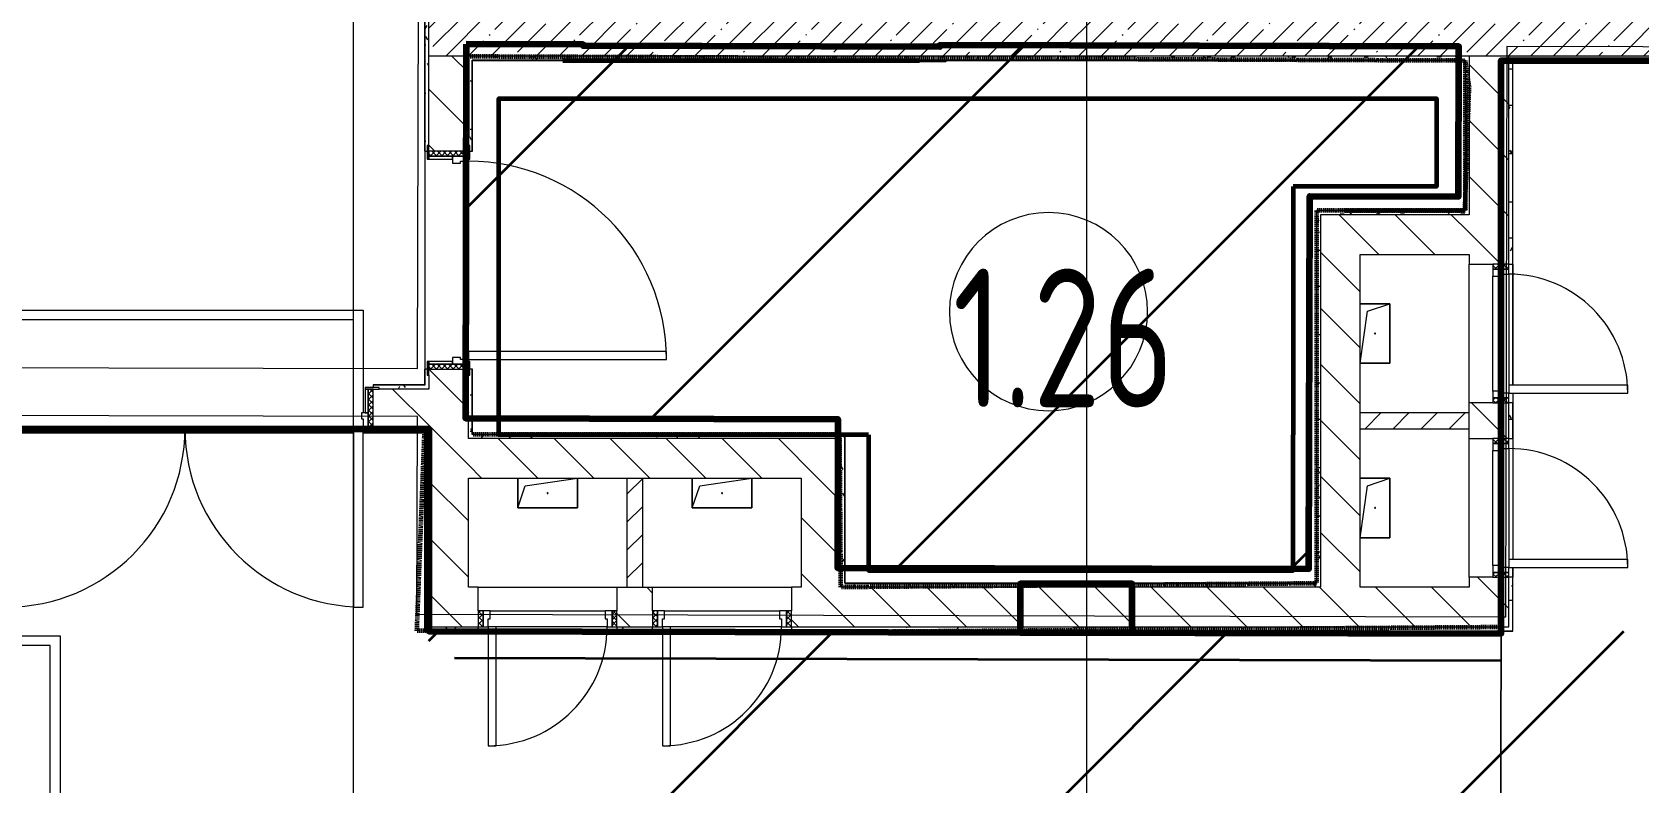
# Model space of a CAD drawing. Header units: millimetres. Extents: x -249154 to 415037, y -45458 to 354837.
# Drawn here: x 20654 to 28761, y 9976 to 13765 of the extents above; entities that cross this region are included whole.
import ezdxf

# ---------------------------------------------------------------- set-up
doc = ezdxf.new("R2010")
doc.units = ezdxf.units.MM
doc.linetypes.add('200_ШТРИХ__ш1_п0_6_', pattern=[320, 200, -120])
doc.linetypes.add('Штрих короткий', pattern=[600, 300, -300])
for name, color, linetype, lineweight in [('0) НЗ Ремонт штукатурка', 6, 'Continuous', 60), ('1) FK16 Остаток', 12, 'Continuous', 60), ('2)1 штукатурка', 4, 'Continuous', 35), ('3)1 шпаклевка', 4, 'Continuous', 35), ('3.4) Ремонт базовой шпаклевки', 6, 'Continuous', 60), ('3.4) Шп. баз 4 в 525 поз 4838м2', 160, 'Continuous', 140), ('3.4) Шп. фин 4 в 529 поз 11227м2', 6, 'Continuous', 140), ('4) демонтаж НЗ №2', 1, 'Continuous', 35), ('4.1) Дм уборка мусора НЗ 2', 20, 'Continuous', 35), ('4.4) РВР ремонт Штукатурки', 160, 'зигзаг', 35), ('501 заделка отвертсии ком', 5, 'Continuous', 158), ('549 штукатурка гипсом', 40, 'Continuous', 60), ('666 покраска FK1', 211, 'Continuous', 60), ('A-AREA-BNDY', 7, 'Continuous', 5), ('A-AREA-IDEN', 7, 'Continuous', 9), ('A-DOOR-2', 7, 'Continuous', 5), ('A-DOOR-FRAM-2', 7, 'Continuous', 5), ('A-FLOR', 7, 'Continuous', 9), ('A-GENM', 7, 'Continuous', 9), ('A-WALL', 7, 'Continuous', 5), ('I-WALL', 7, 'Continuous', 5), ('Оси', 7, 'Continuous', 9)]:
    doc.layers.add(name, color=color, linetype=linetype, lineweight=lineweight)
for name, color, linetype, lineweight, true_color in [('A-DOOR-1', 7, 'Continuous', 5, 0xc0c0c0), ('A-DOOR-FRAM-1', 7, 'Continuous', 5, 0xc0c0c0), ('A-WALL-1', 9, 'Continuous', 5, 0x808080), ('A-WALL-FNSH-1', 9, 'Continuous', 5, 0x808080)]:
    doc.layers.add(name, color=color, linetype=linetype, lineweight=lineweight, true_color=true_color)
doc.styles.add('СПДС', font='ГОСТ тип А.ttf', dxfattribs={"width": 0.9})
doc.linetypes.add('зигзаг', pattern='A,0.00254,-5.08,[131,ltypeshp.shx,S=5.08,R=0,X=-5.08,Y=0],-10.16,[131,ltypeshp.shx,S=5.08,R=180,X=5.08,Y=0],-5.08', length=20.32254)
pattern_1 = [(135, (64.7, -136.06), (-141.4214, -141.4214), [])]
pattern_2 = [(45, (64.7, -136.06), (-70.71068, 70.71068), [])]
pattern_3 = [(135, (1951.41, 164.685), (-14.14214, -14.14214), []), (225, (1951.41, 164.685), (14.14214, -14.14214), [])]
pattern_4 = [(45, (-171.384, 164.685), (-14.1421, 14.1421), []), (135, (-171.384, 164.685), (-14.1421, -14.1421), [])]
pattern_5 = [(0, (64.7, -136.06), (243.84, 60.96), [20.117, -162.763, 20.117, -162.763, -975.36]), (0, (64.7, -136.06), (243.84, 60.96), [-365.76, 20.117, -345.643, 20.117, -162.763, -426.72]), (0, (64.7, -136.06), (243.84, 60.96), [-914.4, 20.117, -101.803, 20.117, -284.683]), (120, (156.14, -105.58), (-174.71291, 180.69163), [20.117, -162.763, 20.117, -162.763, -975.36]), (120, (156.14, -105.58), (-174.71291, 180.69163), [-365.76, 20.117, -345.643, 20.117, -162.763, -426.72]), (120, (156.14, -105.58), (-174.71291, 180.69163), [-914.4, 20.117, -101.803, 20.117, -284.683]), (240, (186.62, 16.34), (-69.12709, -241.65163), [20.117, -162.763, 20.117, -162.763, -975.36]), (240, (186.62, 16.34), (-69.12709, -241.65163), [-365.76, 20.117, -345.643, 20.117, -162.763, -426.72]), (240, (186.62, 16.34), (-69.12709, -241.65163), [-914.4, 20.117, -101.803, 20.117, -284.683])]

# ---------------------------------------------------------------- blocks, each defined once
blk = doc.blocks.new('110_Дверь_СКБ_2Ст - Д-10 1800x2100h_Актовый зал EI30-23435156-Объем проектирования 1 этажа')
at = {"layer": 'A-DOOR-2'}
h = blk.add_hatch(dxfattribs=at)
h.set_pattern_fill('FP_114', color=256, style=0, pattern_type=2)
h.set_pattern_definition([(135, (1351.41, 164.685), (-14.1421, -14.1421), []), (225, (1351.41, 164.685), (14.1421, -14.1421), [])])
h.paths.add_polyline_path([(937.5, 100), (937.5, -100), (962.5, -100), (962.5, 100)])
at = {"layer": 'A-DOOR-FRAM-2'}
h = blk.add_hatch(dxfattribs=at)
h.set_pattern_fill('FP_115', color=256, style=0, pattern_type=2)
h.set_pattern_definition([(45, (-771.384, 164.685), (-14.1421, 14.1421), []), (135, (-771.384, 164.685), (-14.1421, -14.1421), [])])
h.paths.add_polyline_path([(-937.5, 100), (-937.5, -100), (-912.5, -100), (-912.5, 100)])
at = {"layer": 'A-DOOR-1'}
for p, q in [((-887.5, 1000), (-887.5, 100)), ((-837.5, 1000), (-887.5, 1000)), ((-837.5, 100), (-837.5, 1000)), ((912.5, 1000), (862.5, 1000)), ((862.5, 1000), (862.5, 100)), ((912.5, 100), (912.5, 1000)), ((-887.5, 100), (-837.5, 100)), ((862.5, 100), (912.5, 100))]:
    blk.add_line(p, q, dxfattribs=at)
for centre, start, end in [((-887.5, 100), 0, 90), ((912.5, 100), 90, 180)]:
    blk.add_arc(centre, 900, start, end, dxfattribs=at)
at = {"layer": 'A-DOOR-FRAM-1'}
for p, q in [((-897.5, 108), (-967.5, 108)), ((-967.5, 108), (-967.5, 100)), ((-967.5, 100), (-897.5, 100)), ((-912.5, 100), (-937.5, 100)), ((-937.5, 100), (-937.5, -100)), ((-887.5, 100), (-912.5, 100)), ((-912.5, 100), (-912.5, 20)), ((-912.5, -100), (-912.5, 100)), ((-897.5, 100), (-897.5, 108)), ((-887.5, 50), (-887.5, 100)), ((912.5, 100), (912.5, 50)), ((937.5, 100), (912.5, 100)), ((992.5, 108), (922.5, 108)), ((922.5, 108), (922.5, 100)), ((922.5, 100), (992.5, 100)), ((937.5, 20), (937.5, 100)), ((962.5, 100), (937.5, 100)), ((937.5, 100), (937.5, -100)), ((962.5, -100), (962.5, 100)), ((992.5, 100), (992.5, 108)), ((-912.5, 20), (-877.5, 20)), ((-897.5, 20), (-912.5, 20)), ((-912.5, 20), (-912.5, -100)), ((-897.5, -100), (-897.5, 20)), ((-877.5, 50), (-887.5, 50)), ((-877.5, 20), (-877.5, 50)), ((912.5, 50), (902.5, 50)), ((902.5, 50), (902.5, 20)), ((902.5, 20), (937.5, 20)), ((937.5, 20), (922.5, 20)), ((922.5, 20), (922.5, -100)), ((937.5, -100), (937.5, 20)), ((-897.5, -100), (-967.5, -100)), ((-967.5, -100), (-967.5, -108)), ((-967.5, -108), (-897.5, -108)), ((-937.5, -100), (-912.5, -100)), ((-912.5, -100), (-897.5, -100)), ((-897.5, -108), (-897.5, -100)), ((922.5, -100), (937.5, -100)), ((992.5, -100), (922.5, -100)), ((922.5, -100), (922.5, -108)), ((922.5, -108), (992.5, -108)), ((937.5, -100), (962.5, -100)), ((992.5, -108), (992.5, -100))]:
    blk.add_line(p, q, dxfattribs=at)
blk = doc.blocks.new('110_Дверь_СКБ_1Ст_Внутренняя1 - Д-4к_л_ 1100x2100h_кладовая-31838514-Объем проектирования 1 этажа')
at = {"layer": 'A-DOOR-2'}
h = blk.add_hatch(dxfattribs=at)
h.set_pattern_fill('FP_75', color=256, style=0, pattern_type=2)
h.set_pattern_definition([(135, (1751.41, 164.685), (-14.14214, -14.14214), []), (225, (1751.41, 164.685), (14.14214, -14.14214), [])])
h.paths.add_polyline_path([(562.5, 100), (537.5, 98.4), (537.5, -100), (562.5, -100)])
at = {"layer": 'A-DOOR-FRAM-2'}
h = blk.add_hatch(dxfattribs=at)
h.set_pattern_fill('FP_76', color=256, style=0, pattern_type=2)
h.set_pattern_definition([(45, (-371.384, 164.685), (-14.1421, 14.1421), []), (135, (-371.384, 164.685), (-14.1421, -14.1421), [])])
h.paths.add_polyline_path([(-512.5, -100), (-512.5, 100), (-537.5, 100), (-537.5, -100)])
at = {"layer": 'A-DOOR-1'}
for p, q in [((512.5, 1100), (472.5, 1100)), ((472.5, 1100), (472.5, 100)), ((512.5, 100), (512.5, 1100)), ((472.5, 100), (512.5, 100))]:
    blk.add_line(p, q, dxfattribs=at)
blk.add_arc((512.5, 100), 1000, 90, 180, dxfattribs=at)
at = {"layer": 'A-DOOR-FRAM-1'}
for p, q in [((-497.5, 108), (-567.5, 108)), ((-567.5, 108), (-567.5, 100)), ((-567.5, 100), (-497.5, 100)), ((-512.5, 100), (-537.5, 100)), ((-537.5, 100), (-537.5, -100)), ((-487.5, 100), (-512.5, 100)), ((-512.5, 100), (-512.5, 20)), ((-512.5, -100), (-512.5, 100)), ((-497.5, 100), (-512.5, 100)), ((-512.5, 100), (-512.5, 99)), ((-512.5, 99), (-497.5, 99)), ((-497.5, 100), (-497.5, 108)), ((-497.5, 99), (-497.5, 100)), ((-487.5, 60), (-487.5, 100)), ((512.5, 100), (512.5, 60)), ((537.5, 100), (512.5, 100)), ((592.5, 108), (522.5, 108)), ((522.5, 108), (522.5, 100)), ((537.5, 100), (522.5, 100)), ((522.5, 100), (522.5, 99)), ((522.5, 100), (592.5, 100)), ((522.5, 99), (537.5, 99)), ((537.5, 20), (537.5, 100)), ((562.5, 100), (537.5, 100)), ((537.5, 100), (537.5, -100)), ((537.5, 99), (537.5, 100)), ((562.5, -100), (562.5, 100)), ((592.5, 100), (592.5, 108)), ((-512.5, 20), (-477.5, 20)), ((-497.5, 20), (-512.5, 20)), ((-512.5, 20), (-512.5, -100)), ((-497.5, -100), (-497.5, 20)), ((-477.5, 60), (-487.5, 60)), ((-477.5, 20), (-477.5, 60)), ((512.5, 60), (502.5, 60)), ((502.5, 60), (502.5, 20)), ((502.5, 20), (537.5, 20)), ((537.5, 20), (522.5, 20)), ((522.5, 20), (522.5, -100)), ((537.5, -100), (537.5, 20)), ((-497.5, -100), (-567.5, -100)), ((-567.5, -100), (-567.5, -108)), ((-567.5, -108), (-497.5, -108)), ((-537.5, -100), (-512.5, -100)), ((-512.5, -100), (-497.5, -100)), ((-497.5, -108), (-497.5, -100)), ((522.5, -100), (537.5, -100)), ((592.5, -100), (522.5, -100)), ((522.5, -100), (522.5, -108)), ((522.5, -108), (592.5, -108)), ((537.5, -100), (562.5, -100)), ((592.5, -108), (592.5, -100))]:
    blk.add_line(p, q, dxfattribs=at)
blk = doc.blocks.new('GM_Отверстие прямоугольное _в плите_ - Отверстие-22228780-Объем проектирования 1 этажа')
at = {"layer": 'A-GENM'}
for p, q in [((-75, 150), (75, 150)), ((75, 150), (-75, 150)), ((-75, -150), (-37.5, 112.5)), ((-37.5, 112.5), (75, 150)), ((75, 150), (75, -150)), ((75, -150), (75, 150)), ((75, -150), (-75, -150)), ((-75, -150), (75, -150))]:
    blk.add_line(p, q, dxfattribs=at)
for start, end in [(360, 180), (180, 360)]:
    blk.add_arc((0, 0), 2.5, start, end, dxfattribs=at)
blk = doc.blocks.new('110_Дверь_СКБ_1Ст - д-18 700x2100h_Технический шкаф ЭОМ и СС-23257539-Объем проектирования 1 этажа')
at = {"layer": 'A-DOOR-2'}
h = blk.add_hatch(dxfattribs=at)
h.set_pattern_fill('FP_121', color=256, style=0, pattern_type=2)
h.set_pattern_definition(pattern_3)
h.paths.add_polyline_path([(337.5, 100), (337.5, 20), (362.5, 20), (362.5, 100)])
at = {"layer": 'A-DOOR-FRAM-2'}
h = blk.add_hatch(dxfattribs=at)
h.set_pattern_fill('FP_122', color=256, style=0, pattern_type=2)
h.set_pattern_definition(pattern_4)
h.paths.add_polyline_path([(-337.5, 100), (-337.5, 20), (-312.5, 20), (-312.5, 100)])
at = {"layer": 'A-DOOR-1'}
for p, q in [((312.5, 700), (272.5, 700)), ((272.5, 700), (272.5, 100)), ((312.5, 100), (312.5, 700)), ((272.5, 100), (312.5, 100))]:
    blk.add_line(p, q, dxfattribs=at)
blk.add_arc((312.5, 100), 600, 90, 180, dxfattribs=at)
at = {"layer": 'A-DOOR-FRAM-1'}
for p, q in [((-312.5, 100), (-337.5, 100)), ((-337.5, 100), (-337.5, 20)), ((-287.5, 100), (-312.5, 100)), ((-312.5, 100), (-312.5, 20)), ((-312.5, 20), (-312.5, 100)), ((-287.5, 60), (-287.5, 100)), ((-287.5, 100), (272.5, 100)), ((312.5, 100), (312.5, 60)), ((337.5, 100), (312.5, 100)), ((337.5, 20), (337.5, 100)), ((362.5, 100), (337.5, 100)), ((337.5, 100), (337.5, 20)), ((362.5, 20), (362.5, 100)), ((-337.5, 20), (-312.5, 20)), ((-312.5, 20), (-277.5, 20)), ((-277.5, 60), (-287.5, 60)), ((-277.5, 20), (-277.5, 60)), ((302.5, 20), (-277.5, 20)), ((312.5, 60), (302.5, 60)), ((302.5, 60), (302.5, 20)), ((302.5, 20), (337.5, 20)), ((337.5, 20), (362.5, 20))]:
    blk.add_line(p, q, dxfattribs=at)
blk = doc.blocks.new('GM_Отверстие прямоугольное _в плите_ - Отверстие-21620300-Объем проектирования 1 этажа')
at = {"layer": 'A-GENM'}
for p, q in [((-150, -75), (-150, 75)), ((-150, 75), (-150, -75)), ((-150, -75), (-112.5, 37.5)), ((-112.5, 37.5), (150, 75)), ((150, 75), (150, -75)), ((150, -75), (150, 75)), ((150, -75), (-150, -75)), ((-150, -75), (150, -75))]:
    blk.add_line(p, q, dxfattribs=at)
for start, end in [(360, 180), (180, 360)]:
    blk.add_arc((0, 0), 2.5, start, end, dxfattribs=at)
blk = doc.blocks.new('110_Дверь_СКБ_1Ст - д-18 700x2100h_Технический шкаф ЭОМ и СС-V103-Объем проектирования 1 этажа')
at = {"layer": 'A-DOOR-2'}
h = blk.add_hatch(dxfattribs=at)
h.set_pattern_fill('FP_121', color=256, style=0, pattern_type=2)
h.set_pattern_definition(pattern_3)
h.paths.add_polyline_path([(337.5, 100), (337.5, 20), (362.5, 20), (362.5, 100)])
at = {"layer": 'A-DOOR-FRAM-2'}
h = blk.add_hatch(dxfattribs=at)
h.set_pattern_fill('FP_122', color=256, style=0, pattern_type=2)
h.set_pattern_definition(pattern_4)
h.paths.add_polyline_path([(-337.5, 100), (-337.5, 20), (-312.5, 20), (-312.5, 100)])
at = {"layer": 'A-DOOR-1'}
for p, q in [((312.5, 700), (272.5, 700)), ((272.5, 700), (272.5, 100)), ((312.5, 100), (312.5, 700)), ((272.5, 100), (312.5, 100))]:
    blk.add_line(p, q, dxfattribs=at)
blk.add_arc((312.5, 100), 600, 90, 180, dxfattribs=at)
at = {"layer": 'A-DOOR-FRAM-1'}
for p, q in [((-312.5, 100), (-337.5, 100)), ((-337.5, 100), (-337.5, 20)), ((-287.5, 100), (-312.5, 100)), ((-312.5, 100), (-312.5, 20)), ((-312.5, 20), (-312.5, 100)), ((-287.5, 60), (-287.5, 100)), ((-287.5, 100), (272.5, 100)), ((312.5, 100), (312.5, 60)), ((337.5, 100), (312.5, 100)), ((337.5, 20), (337.5, 100)), ((362.5, 100), (337.5, 100)), ((337.5, 100), (337.5, 20)), ((362.5, 20), (362.5, 100)), ((-337.5, 20), (-312.5, 20)), ((-312.5, 20), (-277.5, 20)), ((-277.5, 60), (-287.5, 60)), ((-277.5, 20), (-277.5, 60)), ((302.5, 20), (-277.5, 20)), ((312.5, 60), (302.5, 60)), ((302.5, 60), (302.5, 20)), ((302.5, 20), (337.5, 20)), ((337.5, 20), (362.5, 20))]:
    blk.add_line(p, q, dxfattribs=at)
blk = doc.blocks.new('Марка_Помещения - Номер-25198446-Объем проектирования 1 этажа')
at = {"layer": 'A-AREA-IDEN'}
for start, end in [(360, 180), (180, 360)]:
    blk.add_arc((0, 0), 2.5, start, end, dxfattribs=at)

msp = doc.modelspace()

# ---------------------------------------------------------------- hatches: boundary and pattern name
at = {"layer": '4.1) Дм уборка мусора НЗ 2'}
h = msp.add_hatch(dxfattribs=at)
h.set_pattern_fill('ANSI31', color=1, scale=444)
h.paths.add_polyline_path([(27100.4, 12936.9), (27850.4, 12935.1), (27852.2, 13693.1), (25233.2, 13699.3), (25233.2, 13691.3), (23433.2, 13695.5), (22844.2, 13704.9), (22839.8, 11816.9), (24719.8, 11812.5), (24718, 11061.5), (27096, 11055.9)])
h = msp.add_hatch(dxfattribs=at)
h.set_pattern_fill('ANSI31', color=1, scale=444)
h.paths.add_polyline_path([(34324.8, 10742.9), (28066.2, 10742.9), (28066.2, 10730.2), (22654.7, 10742.9), (22654.7, 7784.1), (34324.8, 7769.3)])
at = {"layer": 'I-WALL'}
h = msp.add_hatch(dxfattribs=at)
h.set_pattern_fill('FP_191', color=256, style=0, pattern_type=2)
h.set_pattern_definition(pattern_5)
h.paths.add_polyline_path([(22654.7, 11963.9), (22654.7, 12033.9), (22646.7, 12033.9), (22646.7, 12063.9), (22634.7, 12063.9), (22635.7, 11983.9)])
h.paths.add_polyline_path([(22634.7, 11963.9), (22654.7, 11963.9), (22634.7, 11983.9)])
h.paths.add_polyline_path([(22634.7, 13163.9), (22646.7, 13163.9), (22646.7, 13193.9), (22654.7, 13193.9), (22654.7, 14443.9), (22634.7, 14443.9), (22634.7, 13604)])
h = msp.add_hatch(dxfattribs=at)
h.set_pattern_fill('FP_1', color=256, style=0, pattern_type=2)
h.set_pattern_definition([(45, (64.7, -136.06), (-114.04925, 114.04925), []), (45, (178.75, -136.06), (-114.04925, 114.04925), [201.612, -40.322, 6.706, -33.617])])
h.paths.add_polyline_path([(27904.7, 13643.9), (30854.7, 13643.9), (30854.7, 13863.9), (22654.7, 13863.9), (22654.7, 13643.9), (27884.7, 13643.9)])
h = msp.add_hatch(dxfattribs=at)
h.set_pattern_fill('FP_23', color=256, style=0, pattern_type=2)
h.set_pattern_definition(pattern_1)
h.paths.add_polyline_path([(22654.7, 10763.9), (22854.7, 10763.9), (22854.7, 12063.9), (22654.7, 12063.9), (22654.7, 11516.5)])
h.paths.add_polyline_path([(22654.7, 13163.9), (22854.7, 13163.9), (22854.7, 13643.9), (22654.7, 13643.9), (22654.7, 13193.9)])
h = msp.add_hatch(dxfattribs=at)
h.set_pattern_fill('FP_191', color=256, style=0, pattern_type=2)
h.set_pattern_definition(pattern_5)
h.paths.add_polyline_path([(22874.7, 11733.9), (22874.7, 12063.9), (22862.7, 12063.9), (22862.7, 12033.9), (22854.7, 12033.9), (22854.7, 11733.9)])
h.paths.add_polyline_path([(22874.7, 13163.9), (22874.7, 13643.9), (22854.7, 13643.9), (22856, 13193.9), (22862.7, 13193.9), (22862.7, 13163.9)])
h = msp.add_hatch(dxfattribs=at)
h.set_pattern_fill('FP_191', color=256, style=0, pattern_type=2)
h.set_pattern_definition(pattern_5)
h.paths.add_polyline_path([(27904.7, 13623.9), (27904.7, 13643.9), (27884.7, 13623.9)])
h.paths.add_polyline_path([(26561.7, 13623.9), (27884.7, 13624.9), (27904.7, 13643.9), (22874.7, 13643.9), (22875.7, 13623.9), (25264.7, 13623.9)])
h = msp.add_hatch(dxfattribs=at)
h.set_pattern_fill('FP_191', color=256, style=0, pattern_type=2)
h.set_pattern_definition(pattern_5)
h.paths.add_polyline_path([(27884.7, 12843.9), (27904.7, 12843.9), (27884.7, 12863.9)])
h.paths.add_polyline_path([(27904.7, 12843.9), (27904.7, 13623.9), (27884.7, 13623.9), (27885.7, 12863.9)])
h = msp.add_hatch(dxfattribs=at)
h.set_pattern_fill('FP_23', color=256, style=0, pattern_type=2)
h.set_pattern_definition(pattern_1)
h.paths.add_polyline_path([(28104.7, 10763.9), (28104.7, 11013.9), (27904.7, 11013.9), (27904.7, 10763.9), (28024.4, 10763.9)])
h.paths.add_polyline_path([(28024.7, 11713.9), (28104.7, 11713.9), (28104.7, 11893.9), (27904.7, 11893.9), (27904.7, 11713.9)])
h.paths.add_polyline_path([(28104.7, 12593.9), (28104.7, 13643.9), (27904.7, 13643.9), (27904.7, 12593.9), (28024.7, 12593.9)])
h = msp.add_hatch(dxfattribs=at)
h.set_pattern_fill('FP_191', color=256, style=0, pattern_type=2)
h.set_pattern_definition(pattern_5)
h.paths.add_polyline_path([(30100.8, 13623.9), (34274.7, 13623.9), (34274.7, 13643.9), (28104.7, 13643.9), (28104.7, 13623.9), (28624.8, 13623.9)])
h = msp.add_hatch(dxfattribs=at)
h.set_pattern_fill('FP_191', color=256, style=0, pattern_type=2)
h.set_pattern_definition(pattern_5)
h.paths.add_polyline_path([(28124.7, 10743.9), (28124.7, 11013.9), (28104.7, 11013.9), (28104.7, 10743.9)])
h.paths.add_polyline_path([(28124.7, 11713.9), (28124.7, 11893.9), (28104.7, 11893.9), (28104.7, 11713.9)])
h.paths.add_polyline_path([(28124.7, 12593.9), (28124.7, 13622.9), (28104.7, 13623.9), (28104.7, 12593.9)])
h = msp.add_hatch(dxfattribs=at)
h.set_pattern_fill('FP_191', color=256, style=0, pattern_type=2)
h.set_pattern_definition(pattern_5)
h.paths.add_polyline_path([(27154.7, 12843.9), (27884.7, 12843.9), (27884.7, 12863.9), (27134.7, 12863.9), (27134.7, 12843.9)])
h = msp.add_hatch(dxfattribs=at)
h.set_pattern_fill('FP_191', color=256, style=0, pattern_type=2)
h.set_pattern_definition(pattern_5)
h.paths.add_polyline_path([(27154.7, 10983.9), (27154.7, 12843.9), (27134.7, 12843.9), (27134.7, 10983.9)])
h = msp.add_hatch(dxfattribs=at)
h.set_pattern_fill('FP_23', color=256, style=0, pattern_type=2)
h.set_pattern_definition(pattern_1)
h.paths.add_polyline_path([(27154.7, 10963.9), (27354.7, 10963.9), (27354.7, 12843.9), (27154.7, 12843.9), (27154.7, 10983.9)])
h = msp.add_hatch(dxfattribs=at)
h.set_pattern_fill('FP_23', color=256, style=0, pattern_type=2)
h.set_pattern_definition(pattern_1)
h.paths.add_polyline_path([(27354.7, 12643.9), (27904.7, 12643.9), (27904.7, 12843.9), (27354.7, 12843.9)])
h = msp.add_hatch(dxfattribs=at)
h.set_pattern_fill('FP_191', color=256, style=0, pattern_type=2)
h.set_pattern_definition(pattern_5)
h.paths.add_polyline_path([(22435.6, 11963.9), (22634.7, 11963.9), (22634.4, 11983.9), (22374.7, 11983.9), (22374.7, 11971.9), (22404.7, 11971.9), (22404.7, 11963.9)])
h.paths.add_polyline_path([(20372.5, 11963.9), (20444.7, 11963.9), (20444.7, 11971.9), (20474.7, 11971.9), (20474.7, 11983.9), (20294.7, 11983), (20274.7, 11963.9), (20294.7, 11963.9)])
h.paths.add_polyline_path([(20274.7, 11963.9), (20294.7, 11983.9), (20274.7, 11983.9)])
h = msp.add_hatch(dxfattribs=at)
h.set_pattern_fill('FP_23', color=256, style=0, pattern_type=2)
h.set_pattern_definition(pattern_1)
h.paths.add_polyline_path([(22435.6, 11763.9), (22654.7, 11763.9), (22654.7, 11963.9), (22374.7, 11963.9), (22374.7, 11763.9), (22404.7, 11763.9)])
h.paths.add_polyline_path([(20307, 11763.9), (20474.7, 11763.9), (20474.7, 11963.9), (20274.7, 11963.9), (20274.7, 11763.9), (20294.7, 11763.9)])
h = msp.add_hatch(dxfattribs=at)
h.set_pattern_fill('FP_22', color=256, style=0, pattern_type=2)
h.set_pattern_definition(pattern_2)
h.paths.add_polyline_path([(27904.7, 11763.9), (27904.7, 11843.9), (27354.7, 11843.9), (27354.7, 11763.9)])
h = msp.add_hatch(dxfattribs=at)
h.set_pattern_fill('FP_191', color=256, style=0, pattern_type=2)
h.set_pattern_definition(pattern_5)
h.paths.add_polyline_path([(22435.6, 11743.9), (22633.7, 11743.9), (22634.3, 11763.9), (22404.7, 11761.6), (22404.7, 11755.9), (22374.7, 11755.9), (22374.7, 11743.9), (22404.7, 11743.9)])
h.paths.add_polyline_path([(20294.7, 11743.9), (20474.7, 11743.9), (20474.7, 11755.9), (20444.7, 11755.9), (20444.7, 11763.9), (20284.7, 11763.9), (20284.7, 11743.9)])
h = msp.add_hatch(dxfattribs=at)
h.set_pattern_fill('FP_191', color=256, style=0, pattern_type=2)
h.set_pattern_definition(pattern_5)
h.paths.add_polyline_path([(22634.7, 10763.9), (22654.7, 10763.9), (22654.7, 11763.9), (22634.7, 11763.9), (22634.7, 10963.9)])
h = msp.add_hatch(dxfattribs=at)
h.set_pattern_fill('FP_191', color=256, style=0, pattern_type=2)
h.set_pattern_definition(pattern_5)
h.paths.add_polyline_path([(24734.7, 11713.9), (24734.7, 11733.9), (22874.7, 11733), (22854.7, 11713.9), (24695.1, 11713.9)])
h.paths.add_polyline_path([(22854.7, 11713.9), (22874.7, 11733.9), (22854.7, 11733.9)])
h = msp.add_hatch(dxfattribs=at)
h.set_pattern_fill('FP_23', color=256, style=0, pattern_type=2)
h.set_pattern_definition(pattern_1)
h.paths.add_polyline_path([(22854.7, 11513.9), (24734.7, 11513.9), (24734.7, 11713.9), (22854.7, 11713.9), (22854.7, 11516.5)])
h = msp.add_hatch(dxfattribs=at)
h.set_pattern_fill('FP_191', color=256, style=0, pattern_type=2)
h.set_pattern_definition(pattern_5)
h.paths.add_polyline_path([(24754.7, 10983.9), (24754.7, 11733.9), (24734.7, 11733.9), (24734.7, 10983.9)])
h = msp.add_hatch(dxfattribs=at)
h.set_pattern_fill('FP_22', color=256, style=0, pattern_type=2)
h.set_pattern_definition(pattern_2)
h.paths.add_polyline_path([(23734.7, 10963.9), (23734.7, 11513.9), (23654.7, 11513.9), (23654.7, 10963.9)])
h = msp.add_hatch(dxfattribs=at)
h.set_pattern_fill('FP_23', color=256, style=0, pattern_type=2)
h.set_pattern_definition(pattern_1)
h.paths.add_polyline_path([(24534.7, 10963.9), (24734.7, 10963.9), (24734.7, 11513.9), (24534.7, 11513.9), (24534.7, 10983.9)])
h = msp.add_hatch(dxfattribs=at)
h.set_pattern_fill('FP_23', color=256, style=0, pattern_type=2)
h.set_pattern_definition(pattern_1)
h.paths.add_polyline_path([(27134.7, 10763.9), (27904.7, 10763.9), (27904.7, 10963.9), (24484.7, 10963.9), (24484.7, 10763.9), (26561.7, 10763.9)])
h.paths.add_polyline_path([(23654.7, 10763.9), (23784.7, 10763.9), (23784.7, 10963.9), (23604.7, 10963.9), (23604.7, 10763.9)])
h.paths.add_polyline_path([(22904.7, 10763.9), (22904.7, 10963.9), (22854.7, 10963.9), (22854.7, 10763.9)])
h = msp.add_hatch(dxfattribs=at)
h.set_pattern_fill('FP_191', color=256, style=0, pattern_type=2)
h.set_pattern_definition(pattern_5)
h.paths.add_polyline_path([(26561.7, 10963.9), (27154.7, 10963.9), (27132.6, 10983.9), (24754.7, 10983), (24734.7, 10963.9), (26324.8, 10963.9)])
h.paths.add_polyline_path([(24734.7, 10963.9), (24754.7, 10983.9), (24734.7, 10983.9)])
h.paths.add_polyline_path([(27154.7, 10963.9), (27154.7, 10983.9), (27134.7, 10983.9)])
h = msp.add_hatch(dxfattribs=at)
h.set_pattern_fill('FP_191', color=256, style=0, pattern_type=2)
h.set_pattern_definition(pattern_5)
h.paths.add_polyline_path([(26286.2, 10743.9), (28104.7, 10743.9), (28104.7, 10763.9), (24484.7, 10763.9), (24484.7, 10743.9), (26213, 10743.9)])
h.paths.add_polyline_path([(23784.7, 10743.9), (23784.7, 10763.9), (23604.7, 10763.9), (23604.7, 10743.9), (23734.7, 10743.9)])
h.paths.add_polyline_path([(22655.1, 10743.9), (22904.7, 10743.9), (22904.7, 10763.9), (22634.7, 10763.9), (22634.7, 10743.9), (22654.7, 10743.9)])

# ---------------------------------------------------------------- linework, layer by layer
at = {"layer": '0) НЗ Ремонт штукатурка', "color": 3, "linetype": '200_ШТРИХ__ш1_п0_6_', "ltscale": 0.03}
msp.add_lwpolyline([(22854.7, 13643.9), (27883.7, 13622.9), (27904.7, 13482.2)], dxfattribs=at)
at = {"layer": '0) НЗ Ремонт штукатурка', "color": 6, "linetype": '200_ШТРИХ__ш1_п0_6_', "ltscale": 0.03}
msp.add_lwpolyline([(27883.7, 13622.9), (27883.7, 12864.9), (27133.7, 12864.9), (27133.7, 10982.9), (24734.7, 10963.9), (24728.6, 11734.9), (22875.7, 11734.9)], dxfattribs=at)
at = {"layer": '0) НЗ Ремонт штукатурка', "color": 4, "linetype": '200_ШТРИХ__ш1_п0_6_', "ltscale": 0.03}
msp.add_lwpolyline([(27276.5, 12864.9), (27883.7, 12864.9), (27904.7, 13482.2)], dxfattribs=at)
at = {"layer": '0) НЗ Ремонт штукатурка', "linetype": '200_ШТРИХ__ш1_п0_6_', "ltscale": 0.03}
for points in [[(24032.8, 10739.7), (22595.3, 10743.1), (22633.7, 11742.9)], [(24603.2, 10738.4), (28066.3, 10763.9)]]:
    msp.add_lwpolyline(points, dxfattribs=at)
at = {"layer": '1) FK16 Остаток'}
msp.add_lwpolyline([(23331.6, 13622.9), (25131.6, 13622.9)], dxfattribs=at)
at = {"layer": '2)1 штукатурка'}
msp.add_lwpolyline([(21973.7, 7763.9), (20293.7, 7872.9), (20273.7, 11763.9), (22653.7, 11763.9), (22653.7, 10742.9), (28065.2, 10730.2), (28065.2, 13622.9), (34294.7, 13622.9), (34273.7, 22867.9), (38373.7, 22824.2)], dxfattribs=at)
at = {"layer": '3)1 шпаклевка', "flags": 128}
msp.add_lwpolyline([(22843.4, 13704.9), (22839, 11816.9), (24719, 11812.5), (24717.2, 11061.5), (27095.2, 11055.9), (27099.6, 12936.9), (27849.6, 12935.1), (27851.4, 13693.1), (25232.4, 13699.3), (25232.4, 13691.3), (23432.4, 13695.5), (23432.4, 13703.5)], close=True, dxfattribs=at)
at = {"layer": '3.4) Ремонт базовой шпаклевки', "linetype": 'Штрих короткий', "ltscale": 0.01}
for points in [[(24873.8, 11732.2), (23008.5, 11732.2), (23008.5, 13430.9), (27017, 13430.9)], [(27017, 13430.9), (27739.4, 13430.9), (27739.4, 12986.7), (27017, 12986.7)], [(27017, 12986.7), (27017, 11732.2)], [(24873.8, 11732.2), (24873.8, 11049), (27017, 11049), (27017, 11732.2)]]:
    msp.add_lwpolyline(points, dxfattribs=at)
at = {"layer": '3.4) Шп. баз 4 в 525 поз 4838м2', "flags": 128}
for points in [[(23433.2, 13695.5), (23433.2, 13703.5), (22844.2, 13704.9)], [(24719.8, 11812.5), (24718, 11061.5), (27096, 11055.9), (27100.4, 12936.9), (27850.4, 12935.1), (27852.2, 13693.1)], [(25233.2, 13699.3), (25233.2, 13691.3)]]:
    msp.add_lwpolyline(points, dxfattribs=at)
at = {"layer": '3.4) Шп. баз 4 в 525 поз 4838м2'}
for points in [[(28066.2, 10730.2), (28066.2, 13622.9), (34295.7, 13622.9)], [(22654.7, 11763.9), (22654.7, 10742.9)]]:
    msp.add_lwpolyline(points, dxfattribs=at)
at = {"layer": '3.4) Шп. фин 4 в 529 поз 11227м2'}
msp.add_lwpolyline([(21974.7, 7763.9), (20294.7, 7872.9), (20274.7, 11763.9), (22654.7, 11763.9), (22654.7, 10742.9), (28066.2, 10730.2), (28066.2, 13622.9), (34295.7, 13622.9), (34274.7, 22867.9), (38374.7, 22824.2)], dxfattribs=at)
at = {"layer": '3.4) Шп. фин 4 в 529 поз 11227м2', "flags": 128}
msp.add_lwpolyline([(22844.2, 13704.9), (22839.8, 11816.9), (24719.8, 11812.5), (24718, 11061.5), (27096, 11055.9), (27100.4, 12936.9), (27850.4, 12935.1), (27852.2, 13693.1), (25233.2, 13699.3), (25233.2, 13691.3), (23433.2, 13695.5), (23433.2, 13703.5)], close=True, dxfattribs=at)
at = {"layer": '4) демонтаж НЗ №2'}
msp.add_lwpolyline([(21974.7, 7763.9), (20294.7, 7872.9), (20274.7, 11763.9), (22654.7, 11763.9), (22654.7, 10742.9), (28066.2, 10730.2), (28066.2, 13622.9), (34295.7, 13622.9), (34274.7, 22867.9), (38374.7, 22824.2)], dxfattribs=at)
at = {"layer": '4) демонтаж НЗ №2', "flags": 128}
msp.add_lwpolyline([(22844.2, 13704.9), (22839.8, 11816.9), (24719.8, 11812.5), (24718, 11061.5), (27096, 11055.9), (27100.4, 12936.9), (27850.4, 12935.1), (27852.2, 13693.1), (25233.2, 13699.3), (25233.2, 13691.3), (23433.2, 13695.5), (23433.2, 13703.5)], close=True, dxfattribs=at)
at = {"layer": '4.4) РВР ремонт Штукатурки', "ltscale": 0.1}
for points in [[(23331.6, 13622.9), (25131.6, 13622.9)], [(22785, 10606.9), (28065.9, 10594.5)]]:
    msp.add_lwpolyline(points, dxfattribs=at)
at = {"layer": '501 заделка отвертсии ком', "ltscale": 0.5}
msp.add_lwpolyline([(25638.7, 10735.9), (26204, 10735.9), (26204, 10981.8), (25638.7, 10981.8)], close=True, dxfattribs=at)
at = {"layer": '549 штукатурка гипсом', "ltscale": 0.01}
for points in [[(24873.8, 11732.2), (23008.5, 11732.2), (23008.5, 13430.9), (27017, 13430.9)], [(27017, 13430.9), (27739.4, 13430.9), (27739.4, 12986.7), (27017, 12986.7)], [(27017, 12986.7), (27017, 11732.2)], [(24873.8, 11732.2), (24873.8, 11049), (27017, 11049), (27017, 11732.2)]]:
    msp.add_lwpolyline(points, dxfattribs=at)
at = {"layer": '666 покраска FK1'}
msp.add_lwpolyline([(21974.7, 7763.9), (20294.7, 7872.9), (20274.7, 11763.9), (22654.7, 11763.9), (22654.7, 10742.9), (28066.2, 10730.2), (28066.2, 13622.9), (34295.7, 13622.9), (34274.7, 22867.9), (38374.7, 22824.2)], dxfattribs=at)
at = {"layer": '666 покраска FK1', "flags": 128}
msp.add_lwpolyline([(22844.2, 13704.9), (22839.8, 11816.9), (24719.8, 11812.5), (24718, 11061.5), (27096, 11055.9), (27100.4, 12936.9), (27850.4, 12935.1), (27852.2, 13693.1), (25233.2, 13699.3), (25233.2, 13691.3), (23433.2, 13695.5), (23433.2, 13703.5)], close=True, dxfattribs=at)
at = {"layer": 'A-AREA-BNDY', "flags": 128}
msp.add_lwpolyline([(20260.4, 12072.9), (22598.4, 12067.5), (22604.1, 14525.5), (21924.1, 14527), (21925.3, 15038), (21915.3, 15038.1), (21916, 15309.1), (22175, 15308.5), (22547, 15307.6), (28577, 15293.4), (28602.7, 26272.4), (21941.7, 26288), (21942.9, 26797), (20284.9, 26800.9)], dxfattribs=at)
for points in [[(28087.4, 10813.1), (28066.4, 10813.1), (28059.5, 7854.6), (30229.5, 7849.5), (30229.4, 7811.5), (32729.4, 7805.7), (32729.5, 7843.7), (38538.5, 7830), (38544.9, 10588), (37994.9, 10589.3), (37996.2, 11131.3), (38276.2, 11130.7), (38303.9, 22912.6), (37674.4, 22914.1), (37531.9, 22914.4), (37044.9, 22915.6), (37044.9, 22916.6), (35244.9, 22920.8), (35244.9, 22919.8), (34757.9, 22920.9), (34615.4, 22921.3), (34285.9, 22922.1), (34264.2, 13678.1), (28094.2, 13692.6)], [(28059.5, 7854.6), (28066.4, 10812.6), (22595.5, 10825.5), (22597.8, 11825.5), (20259.8, 11830.9), (20257.5, 10851.9), (20236.5, 10842), (20229.5, 7873)]]:
    msp.add_lwpolyline(points, close=True, dxfattribs=at)
at = {"layer": 'A-FLOR'}
for p, q in [((22634.7, 14443.9), (22634.7, 11984.9)), ((22874.7, 13163.9), (22874.7, 13623.9)), ((22875.7, 13623.9), (27883.7, 13623.9)), ((27884.7, 13623.9), (27884.7, 12864.9)), ((28124.7, 13623.9), (34294.7, 13623.9)), ((28124.7, 11983.9), (28124.7, 13622.9)), ((22634.7, 13163.9), (22646.7, 13163.9)), ((22862.7, 13163.9), (22874.7, 13163.9)), ((27884.7, 12863.9), (27134.7, 12863.9)), ((27134.7, 12863.9), (27134.7, 10983.9)), ((20509.3, 12362.8), (22324.5, 12362.8)), ((22324.5, 12362.8), (22324.5, 11843.9)), ((22274.5, 12312.8), (20559.3, 12312.8)), ((22274.5, 11762.8), (22274.5, 12312.8)), ((22874.7, 12063.9), (22862.7, 12063.9)), ((22874.7, 11733.9), (22874.7, 12063.9)), ((28124.7, 11943.9), (28124.7, 11103.9)), ((22324.5, 11813.9), (22324.5, 11763.9)), ((22634.7, 11763.9), (22634.7, 10743.9)), ((20574.7, 11743.9), (22274.7, 11743.9)), ((22324.7, 11743.9), (22633.7, 11743.9)), ((24754.7, 11733.9), (22875.7, 11733.9)), ((24754.7, 10983.9), (24754.7, 11733.9)), ((28124.7, 10743.9), (28124.7, 11063.9)), ((27133.7, 10983.9), (24755.7, 10983.9)), ((20275, 10719.1), (20795, 10719.1)), ((20795, 10719.1), (20795, 8903.9)), ((22634.7, 10743.9), (22954.7, 10743.9)), ((23604.7, 10743.9), (22994.7, 10743.9)), ((23834.7, 10743.9), (23604.7, 10743.9)), ((23874.7, 10743.9), (28124.7, 10743.9)), ((20745, 10669.1), (20195, 10669.1)), ((20745, 8953.9), (20745, 10669.1))]:
    msp.add_line(p, q, dxfattribs=at)
at = {"layer": 'A-WALL'}
for p, q in [((22654.7, 13193.9), (22654.7, 13643.9)), ((27884.7, 13623.9), (22874.7, 13623.9)), ((27884.7, 12863.9), (27884.7, 12864.9)), ((22654.7, 12033.9), (22654.7, 11963.9)), ((22634.7, 11983.9), (22374.7, 11983.9)), ((22634.7, 11984.9), (22634.7, 11983.9)), ((27904.7, 11713.9), (27904.7, 11893.9)), ((23604.7, 10963.9), (23784.7, 10963.9)), ((27134.7, 10983.9), (27134.7, 10983.9))]:
    msp.add_line(p, q, dxfattribs=at)
at = {"layer": 'A-WALL-1'}
for p, q in [((22654.7, 13643.9), (22654.7, 14463.9)), ((34274.7, 13643.9), (22654.7, 13643.9)), ((22854.7, 13193.9), (22854.7, 13643.9)), ((27904.7, 13643.9), (27904.7, 12843.9)), ((28104.7, 12593.9), (28104.7, 13643.9)), ((28124.7, 13622.9), (28124.7, 13623.9)), ((27154.7, 12843.9), (27154.7, 10963.9)), ((27904.7, 12843.9), (27154.7, 12843.9)), ((27354.7, 10963.9), (27354.7, 12643.9)), ((27354.7, 12643.9), (27904.7, 12643.9)), ((27904.7, 12643.9), (27904.7, 12593.9)), ((27904.7, 12593.9), (28024.7, 12593.9)), ((28104.7, 12593.9), (28124.7, 12593.9)), ((22646.7, 12063.9), (22634.7, 12063.9)), ((22854.7, 11713.9), (22854.7, 12033.9)), ((22374.7, 11983.9), (22374.7, 11971.9)), ((22654.7, 11963.9), (22404.7, 11963.9)), ((27904.7, 11843.9), (27354.7, 11843.9)), ((28024.7, 11893.9), (27904.7, 11893.9)), ((28104.7, 11713.9), (28104.7, 11893.9)), ((28124.7, 11893.9), (28104.7, 11893.9)), ((22374.7, 11755.9), (22374.7, 11743.9)), ((22404.7, 11763.9), (22654.7, 11763.9)), ((22654.7, 11763.9), (22404.7, 11763.9)), ((22654.7, 10763.9), (22654.7, 11763.9)), ((27354.7, 11763.9), (27904.7, 11763.9)), ((22633.7, 11743.9), (22634.7, 11743.9)), ((24734.7, 11713.9), (22854.7, 11713.9)), ((22875.7, 11733.9), (22874.7, 11733.9)), ((24734.7, 10963.9), (24734.7, 11713.9)), ((27904.7, 11713.9), (28024.7, 11713.9)), ((28104.7, 11713.9), (28124.7, 11713.9)), ((22854.7, 11513.9), (24534.7, 11513.9)), ((22854.7, 10963.9), (22854.7, 11513.9)), ((23654.7, 11513.9), (23654.7, 10963.9)), ((23734.7, 10963.9), (23734.7, 11513.9)), ((24534.7, 11513.9), (24534.7, 10963.9)), ((22904.7, 10963.9), (22854.7, 10963.9)), ((22904.7, 10843.9), (22904.7, 10963.9)), ((23604.7, 10963.9), (23604.7, 10843.9)), ((23784.7, 10843.9), (23784.7, 10963.9)), ((24534.7, 10963.9), (24484.7, 10963.9)), ((24484.7, 10963.9), (24484.7, 10843.9)), ((27154.7, 10963.9), (24734.7, 10963.9)), ((27134.7, 10983.9), (24754.7, 10983.9)), ((27904.7, 10963.9), (27354.7, 10963.9)), ((27904.7, 11013.9), (27904.7, 10963.9)), ((28024.7, 11013.9), (27904.7, 11013.9)), ((28104.7, 10763.9), (28104.7, 11013.9)), ((28124.7, 11013.9), (28104.7, 11013.9)), ((22654.7, 10763.9), (22904.7, 10763.9)), ((22904.7, 10743.9), (22904.7, 10763.9)), ((23604.7, 10763.9), (23784.7, 10763.9)), ((23604.7, 10763.9), (23604.7, 10743.9)), ((23784.7, 10743.9), (23784.7, 10763.9)), ((24484.7, 10763.9), (28104.7, 10763.9)), ((24484.7, 10763.9), (24484.7, 10743.9))]:
    msp.add_line(p, q, dxfattribs=at)
at = {"layer": 'A-WALL-FNSH-1'}
for p, q in [((22633.7, 14442.9), (22633.7, 13163.9)), ((22875.7, 13163.9), (22875.7, 13622.9)), ((22875.7, 13622.9), (23464.7, 13622.9)), ((23464.7, 13622.9), (23464.7, 13623.9)), ((25264.7, 13623.9), (25264.7, 13622.9)), ((25264.7, 13622.9), (27883.7, 13622.9)), ((27883.7, 13622.9), (27883.7, 12864.9)), ((34295.7, 13622.9), (28124.7, 13622.9)), ((28125.7, 12593.9), (28125.7, 13622.9)), ((22633.7, 13163.9), (22634.7, 13163.9)), ((22874.7, 13163.9), (22875.7, 13163.9)), ((27133.7, 12864.9), (27133.7, 10982.9)), ((27883.7, 12864.9), (27133.7, 12864.9)), ((28124.7, 12593.9), (28125.7, 12593.9)), ((22634.7, 12063.9), (22633.7, 12063.9)), ((22633.7, 12063.9), (22633.7, 11984.9)), ((22875.7, 12063.9), (22874.7, 12063.9)), ((22875.7, 11734.9), (22875.7, 12063.9)), ((22633.7, 11984.9), (22374.7, 11984.9)), ((22374.7, 11984.9), (22374.7, 11983.9)), ((28125.7, 11893.9), (28124.7, 11893.9)), ((28125.7, 11713.9), (28125.7, 11893.9)), ((22374.7, 11743.9), (22374.7, 11742.9)), ((22374.7, 11742.9), (22633.7, 11742.9)), ((22633.7, 11742.9), (22633.7, 10742.9)), ((24755.7, 11734.9), (22875.7, 11734.9)), ((24755.7, 10982.9), (24755.7, 11734.9)), ((28124.7, 11713.9), (28125.7, 11713.9)), ((24755.7, 10982.9), (27133.7, 10982.9)), ((28125.7, 11013.9), (28124.7, 11013.9)), ((28125.7, 10742.9), (28125.7, 11013.9)), ((22633.7, 10742.9), (22904.7, 10742.9)), ((22904.7, 10742.9), (22904.7, 10743.9)), ((23604.7, 10743.9), (23604.7, 10742.9)), ((23604.7, 10742.9), (23784.7, 10742.9)), ((23784.7, 10742.9), (23784.7, 10743.9)), ((24484.7, 10743.9), (24484.7, 10742.9)), ((24484.7, 10742.9), (28125.7, 10742.9))]:
    msp.add_line(p, q, dxfattribs=at)
at = {"layer": 'I-WALL'}
for p, q in [((23464.7, 13622.9), (25264.7, 13622.9)), ((23464.7, 13622.9), (23464.7, 13614.9)), ((25264.7, 13622.9), (25264.7, 13614.9)), ((25264.7, 13614.9), (23464.7, 13614.9)), ((27904.7, 11893.9), (27904.7, 12593.9)), ((28125.7, 12593.9), (28125.7, 11983.9)), ((28125.7, 11943.9), (28125.7, 11893.9)), ((27904.7, 11013.9), (27904.7, 11713.9)), ((28125.7, 11713.9), (28125.7, 11103.9)), ((28125.7, 11063.9), (28125.7, 11013.9)), ((22904.7, 10963.9), (23604.7, 10963.9)), ((23784.7, 10963.9), (24484.7, 10963.9)), ((22954.7, 10742.9), (22904.7, 10742.9)), ((23604.7, 10742.9), (22994.7, 10742.9)), ((23834.7, 10742.9), (23784.7, 10742.9)), ((24484.7, 10742.9), (23874.7, 10742.9))]:
    msp.add_line(p, q, dxfattribs=at)
at = {"layer": 'Оси'}
for points in [[(22274.7, -2042.3), (22274.7, 2957.7), (22274.7, 22262), (22274.7, 27262)], [(25974.7, -2042.3), (25974.7, 2957.7), (25974.7, 22262), (25974.7, 27262)]]:
    msp.add_lwpolyline(points, dxfattribs=at)

# ---------------------------------------------------------------- block references
at = {"layer": 'A-AREA-IDEN', "xscale": 199.9999999999999, "yscale": 199.9999999999999, "zscale": 199.9999999999999}
msp.add_blockref('Марка_Помещения - Номер-25198446-Объем проектирования 1 этажа', (25782.1, 12354.8), dxfattribs=at)
at = {"layer": 'A-DOOR-1'}
for name, p, rotation in [('110_Дверь_СКБ_1Ст_Внутренняя1 - Д-4к_л_ 1100x2100h_кладовая-31838514-Объем проектирования 1 этажа', (22754.7, 12626.4), 269.9999999999999), ('110_Дверь_СКБ_1Ст - д-18 700x2100h_Технический шкаф ЭОМ и СС-V103-Объем проектирования 1 этажа', (28004.7, 12256.4), 270), ('110_Дверь_СКБ_2Ст - Д-10 1800x2100h_Актовый зал EI30-23435156-Объем проектирования 1 этажа', (21437.2, 11863.9), 180), ('110_Дверь_СКБ_1Ст - д-18 700x2100h_Технический шкаф ЭОМ и СС-V103-Объем проектирования 1 этажа', (28004.7, 11376.4), 270), ('110_Дверь_СКБ_1Ст - д-18 700x2100h_Технический шкаф ЭОМ и СС-23257539-Объем проектирования 1 этажа', (23267.2, 10863.9), 180), ('110_Дверь_СКБ_1Ст - д-18 700x2100h_Технический шкаф ЭОМ и СС-23257539-Объем проектирования 1 этажа', (24147.2, 10863.9), 180)]:
    msp.add_blockref(name, p, dxfattribs=dict(at, rotation=rotation))
at = {"layer": 'A-GENM'}
for name, p in [('GM_Отверстие прямоугольное _в плите_ - Отверстие-22228780-Объем проектирования 1 этажа', (27429.7, 12243.9)), ('GM_Отверстие прямоугольное _в плите_ - Отверстие-21620300-Объем проектирования 1 этажа', (23254.7, 11438.9)), ('GM_Отверстие прямоугольное _в плите_ - Отверстие-21620300-Объем проектирования 1 этажа', (24134.7, 11438.9)), ('GM_Отверстие прямоугольное _в плите_ - Отверстие-22228780-Объем проектирования 1 этажа', (27429.7, 11363.9))]:
    msp.add_blockref(name, p, dxfattribs=at)

# ---------------------------------------------------------------- texts
at = {"layer": 'A-AREA-IDEN', "insert": (25298.3, 12572), "char_height": 700, "width": 1212.151, "attachment_point": 1, "style": 'СПДС'}
msp.add_mtext('1.26', dxfattribs=at)

doc.saveas('drawing.dxf')
